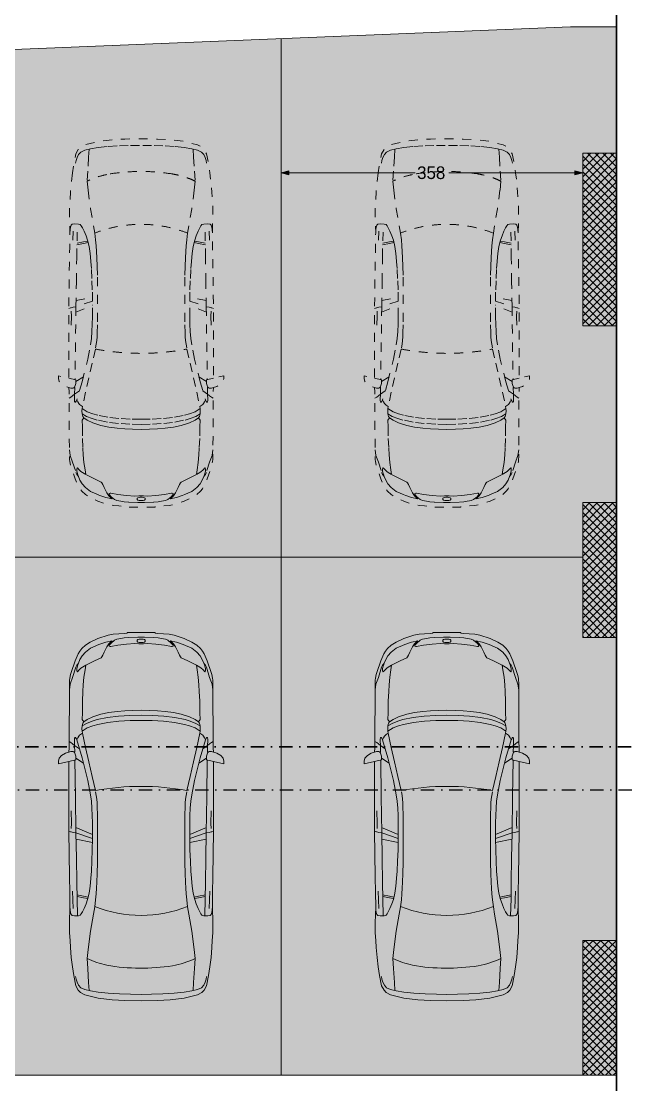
# Model space of a CAD drawing. Header units: millimetres. Extents: x 635850 to 824661, y -5878409 to -5774454.
# Drawn here: x 741869 to 749086, y -5847433 to -5834804 of the extents above; entities that cross this region are included whole.
import ezdxf

# ---------------------------------------------------------------- set-up
doc = ezdxf.new("R2010")
doc.units = ezdxf.units.MM
doc.header["$MEASUREMENT"] = 0
doc.linetypes.add('Dashed', pattern=[211.666667, 105.833333, -105.833333])
doc.linetypes.add('Dot & Dashed', pattern=[335.138881, 158.75, -88.194444, 0, -88.194437])
for name, color, linetype in [('A - Ndertesa 1 - Vija e prejes', 7, 'Continuous'), ('A - Ndertesa 5 -  Dimensionimi Bazik', 7, 'Continuous'), ('A - Ndertesa 5 - Pllaka meskatitt', 7, 'Continuous'), ('A - Ndertesa 5 - Shtyllat', 7, 'Continuous'), ('Marker - Section', 7, 'Continuous')]:
    doc.layers.add(name, color=color, linetype=linetype)
for name, color, linetype, lineweight, true_color in [('A - Ndertesa 1 - Vija e prejes _Pen_No__48', 7, 'Continuous', 25, 0xa80f02), ('A - Ndertesa 4 - Veturat_Pen_No__102', 7, 'Continuous', 13, 0xcccccc), ('A - Ndertesa 5 -  Dimensionimi Bazik_Pen_No__102', 7, 'Continuous', 13, 0xcccccc), ('A - Ndertesa 5 -  Dimensionimi Bazik_Pen_No__82', 7, 'Continuous', 20, 0xaaaaaa), ('A - Ndertesa 5 - Drawing & Figure_Pen_No__241', 7, 'Continuous', 13, 0xe8e8e8), ('A - Ndertesa 5 - Drawing & Figure_Pen_No__82', 7, 'Continuous', 20, 0xaaaaaa), ('A - Ndertesa 5 - Veturat_Pen_No__102', 7, 'Continuous', 13, 0xcccccc), ('Marker - Section_Pen_No__8', 7, 'Continuous', 35, 0xa80f02)]:
    doc.layers.add(name, color=color, linetype=linetype, lineweight=lineweight, true_color=true_color)
for name, color, linetype, lineweight in [('A - Ndertesa 5 - Drawing & Figure_Pen_No__7', 7, 'Continuous', 35), ('A - Ndertesa 5 - Pllaka meskatitt_Pen_No__22', 8, 'Continuous', 35), ('A - Ndertesa 5 - Shtyllat_Pen_No__1', 7, 'Continuous', 13), ('A - Ndertesa 5 - Shtyllat_Pen_No__101', 252, 'Continuous', 13)]:
    doc.layers.add(name, color=color, linetype=linetype, lineweight=lineweight)
doc.styles.add('GENERATED_STYLE_1', font='GOTHIC.TTF')
doc.dimstyles.new('GENERATED_STYLE__2', dxfattribs={"dimtxt": 150, "dimasz": 91.78744, "dimexe": 0.18, "dimexo": 0.0625, "dimgap": 0, "dimtad": 0, "dimtih": 1, "dimtoh": 1, "dimdec": 0, "dimlfac": 0.1, "dimzin": 0, "dimdsep": 46, "dimtxsty": 'GENERATED_STYLE_1', "dimblk": 'ARROWHEAD_5', "dimblk1": 'ARROWHEAD_5', "dimblk2": 'ARROWHEAD_5', "dimcen": 0.09, "dimse1": 1, "dimse2": 1, "dimclrd": 256, "dimclre": 256, "dimclrt": 256, "dimadec": 0, "dimazin": 0, "dimtfac": 1, "dimtdec": 4, "dimtmove": 0, "dimatfit": 3, "dimfxl": 0, "dimtolj": 1, "dimtzin": 0, "dimarcsym": 0})
pattern_1 = [(45, (664183.82, -5827429.525), (-45.96194, 45.96194), []), (135, (664183.82, -5827429.525), (45.96194, 45.96194), [])]

# ---------------------------------------------------------------- blocks, each defined once
blk = doc.blocks.new('Slab_2', base_point=(748940, -5829593))
at = {"layer": 'A - Ndertesa 5 - Pllaka meskatitt_Pen_No__22', "color": 8, "linetype": 'Continuous', "lineweight": 35, "flags": 128}
blk.add_lwpolyline([(748940, -5829593), (713640, -5831033), (713640, -5859821), (748940, -5859821)], close=True, dxfattribs=at)
blk = doc.blocks.new('Column_157', base_point=(748740, -5837396))
at = {"layer": 'A - Ndertesa 5 - Shtyllat_Pen_No__101', "linetype": 'Continuous', "lineweight": 13}
h = blk.add_hatch(dxfattribs=at)
h.set_pattern_fill('Concrete_Block', color=252, style=0, pattern_type=2)
h.set_pattern_definition(pattern_1)
h.paths.add_polyline_path([(748940, -5838421), (748940, -5836371), (748540, -5836371), (748540, -5838421)])
at = {"layer": 'A - Ndertesa 5 - Shtyllat_Pen_No__1', "color": 7, "linetype": 'Continuous', "lineweight": 13, "flags": 128}
blk.add_lwpolyline([(748940, -5838421), (748540, -5838421), (748540, -5836371), (748940, -5836371)], close=True, dxfattribs=at)
blk = doc.blocks.new('Column_160', base_point=(748740, -5846520))
at = {"layer": 'A - Ndertesa 5 - Shtyllat_Pen_No__101', "linetype": 'Continuous', "lineweight": 13}
h = blk.add_hatch(dxfattribs=at)
h.set_pattern_fill('Concrete_Block', color=252, style=0, pattern_type=2)
h.set_pattern_definition(pattern_1)
h.paths.add_polyline_path([(748940, -5847320), (748940, -5845720), (748540, -5845720), (748540, -5847320)])
at = {"layer": 'A - Ndertesa 5 - Shtyllat_Pen_No__1', "color": 7, "linetype": 'Continuous', "lineweight": 13, "flags": 128}
blk.add_lwpolyline([(748940, -5847320), (748540, -5847320), (748540, -5845720), (748940, -5845720)], close=True, dxfattribs=at)
blk = doc.blocks.new('Column_162', base_point=(748740, -5841321))
at = {"layer": 'A - Ndertesa 5 - Shtyllat_Pen_No__101', "linetype": 'Continuous', "lineweight": 13}
h = blk.add_hatch(dxfattribs=at)
h.set_pattern_fill('Concrete_Block', color=252, style=0, pattern_type=2)
h.set_pattern_definition(pattern_1)
h.paths.add_polyline_path([(748940, -5842121), (748940, -5840521), (748540, -5840521), (748540, -5842121)])
at = {"layer": 'A - Ndertesa 5 - Shtyllat_Pen_No__1', "color": 7, "linetype": 'Continuous', "lineweight": 13, "flags": 128}
blk.add_lwpolyline([(748940, -5842121), (748540, -5842121), (748540, -5840521), (748940, -5840521)], close=True, dxfattribs=at)
blk = doc.blocks.new('Car 05 25_3')
at = {"layer": 'A - Ndertesa 4 - Veturat_Pen_No__102', "color": 254, "linetype": 'Continuous', "lineweight": 13, "true_color": 0xcccccc}
for p, q in [((-665, 761), (-701, 743)), ((-627, 772), (-665, 761)), ((-595, 778), (-627, 772)), ((125, 791), (129, 820)), ((126, 744), (125, 791)), ((327, 762), (125, 756)), ((129, 820), (139, 832)), ((139, 832), (165, 840)), ((165, 840), (195, 844)), ((195, 844), (231, 846)), ((211, 809), (418, 816)), ((522, 765), (327, 762)), ((355, 762), (339, 683)), ((373, 763), (357, 683)), ((814, 769), (522, 765)), ((1109, 774), (814, 769)), ((1036, 773), (997, 579)), ((1042, 578), (1108, 774)), ((1173, 775), (1090, 578)), ((1115, 809), (1109, 774)), ((1109, 774), (1538, 780)), ((1120, 833), (1115, 809)), ((1121, 838), (1120, 836)), ((1120, 836), (1120, 833)), ((1130, 859), (1121, 838)), ((1163, 830), (1220, 829)), ((1220, 829), (1370, 831)), ((1538, 780), (1975, 786)), ((1939, 686), (1996, 777)), ((1958, 858), (1977, 777)), ((1977, 777), (2020, 777)), ((2000, 702), (2214, 763)), ((2020, 777), (2044, 783)), ((2044, 783), (2063, 792)), ((2063, 792), (2070, 800)), ((2069, 788), (2065, 794)), ((2075, 836), (2068, 858)), ((2069, 788), (2148, 790)), ((2070, 800), (2075, 809)), ((2075, 809), (2075, 836)), ((2107, 732), (2148, 790)), ((2148, 790), (2167, 814)), ((2148, 790), (2206, 792)), ((2167, 814), (2182, 834)), ((2182, 834), (2193, 856)), ((2206, 792), (2227, 791)), ((2227, 770), (2214, 763)), ((2214, 763), (2238, 752)), ((2227, 791), (2233, 790)), ((2234, 774), (2227, 770)), ((2233, 790), (2238, 787)), ((2238, 777), (2234, 774)), ((2241, 784), (2238, 787)), ((2238, 777), (2241, 781)), ((2241, 781), (2241, 784)), ((2808, 853), (2877, 843)), ((2877, 843), (2954, 814)), ((2904, 833), (2905, 833)), ((2954, 814), (3076, 775)), ((3022, 758), (3024, 762)), ((3024, 754), (3022, 758)), ((3024, 762), (3035, 765)), ((3035, 765), (3047, 764)), ((3047, 764), (3061, 763)), ((3061, 763), (3090, 757)), ((3100, 763), (3076, 775)), ((3114, 753), (3100, 763)), ((-768, 602), (-751, 670)), ((-729, 716), (-751, 670)), ((-701, 743), (-729, 716)), ((-666, 624), (-501, 634)), ((-501, 634), (-383, 642)), ((-383, 642), (-274, 631)), ((132, 723), (126, 744)), ((147, 711), (132, 723)), ((171, 697), (147, 711)), ((213, 677), (171, 697)), ((266, 655), (213, 677)), ((319, 636), (266, 655)), ((393, 618), (319, 636)), ((339, 683), (330, 634)), ((357, 683), (347, 629)), ((1730, 634), (1562, 601)), ((2000, 702), (1730, 634)), ((1953, 621), (2122, 660)), ((2122, 660), (2294, 698)), ((2238, 752), (2259, 740)), ((2259, 740), (2269, 731)), ((2269, 731), (2279, 722)), ((2279, 722), (2294, 698)), ((2294, 698), (2317, 701)), ((2294, 698), (2294, 698)), ((2317, 701), (2346, 703)), ((2355, 640), (2317, 701)), ((2346, 703), (2379, 702)), ((2380, 575), (2355, 640)), ((2410, 649), (2379, 702)), ((2379, 702), (2411, 694)), ((2436, 583), (2410, 649)), ((2411, 694), (2411, 694)), ((2429, 682), (2411, 694)), ((2429, 682), (2457, 700)), ((2429, 682), (2429, 682)), ((2429, 682), (2457, 640)), ((2457, 700), (2535, 698)), ((2457, 640), (2487, 574)), ((2535, 698), (2535, 698)), ((2535, 698), (2673, 696)), ((2673, 696), (2787, 691)), ((2787, 691), (2868, 687)), ((2868, 687), (2960, 679)), ((2960, 679), (2868, 687)), ((2960, 679), (3047, 666)), ((3038, 743), (3024, 754)), ((3051, 731), (3038, 743)), ((3047, 666), (3100, 657)), ((3065, 715), (3051, 731)), ((3077, 698), (3065, 715)), ((3100, 657), (3077, 698)), ((3090, 757), (3108, 751)), ((3153, 554), (3100, 657)), ((3108, 751), (3123, 746)), ((3123, 746), (3114, 753)), ((3170, 727), (3123, 746)), ((3212, 701), (3170, 727)), ((3254, 663), (3212, 701)), ((3302, 603), (3254, 663)), ((-783, 510), (-795, 391)), ((-768, 602), (-783, 510)), ((-764, 617), (-666, 624)), ((-274, 631), (-56, 601)), ((-56, 601), (146, 567)), ((146, 567), (233, 552)), ((233, 552), (315, 541)), ((315, 541), (384, 535)), ((384, 535), (454, 530)), ((475, 607), (393, 618)), ((454, 530), (526, 526)), ((521, 602), (475, 607)), ((570, 597), (521, 602)), ((526, 526), (628, 522)), ((653, 591), (570, 597)), ((628, 522), (757, 518)), ((773, 585), (653, 591)), ((757, 518), (1323, 518)), ((907, 580), (773, 585)), ((1042, 578), (907, 580)), ((1228, 578), (1042, 578)), ((1316, 580), (1228, 578)), ((1403, 584), (1316, 580)), ((1323, 518), (1420, 522)), ((1484, 590), (1403, 584)), ((1420, 522), (1467, 524)), ((1467, 524), (1511, 528)), ((1562, 601), (1484, 590)), ((1511, 528), (1554, 533)), ((1554, 533), (1597, 541)), ((1597, 541), (1597, 541)), ((1611, 544), (1780, 582)), ((1780, 582), (1953, 621)), ((2397, 514), (2380, 575)), ((2419, 396), (2397, 514)), ((2454, 522), (2436, 583)), ((2478, 401), (2454, 522)), ((2487, 574), (2492, 562)), ((2492, 562), (2518, 477)), ((3190, 476), (3153, 554)), ((3302, 603), (3346, 501)), ((-795, 391), (-802, 259)), ((2434, 266), (2419, 396)), ((2494, 269), (2478, 401)), ((2518, 477), (2538, 384)), ((2538, 384), (2551, 286)), ((3199, 467), (3190, 476)), ((3221, 454), (3199, 467)), ((3256, 439), (3221, 454)), ((3288, 425), (3256, 439)), ((3319, 408), (3288, 425)), ((3353, 384), (3319, 408)), ((3328, 380), (3325, 377)), ((3338, 379), (3328, 380)), ((3364, 358), (3338, 379)), ((3346, 501), (3374, 420)), ((3377, 360), (3353, 384)), ((3391, 344), (3374, 420)), ((-802, 259), (-807, 125)), ((2442, 132), (2434, 266)), ((2503, 133), (2494, 269)), ((2551, 286), (2560, 194)), ((3325, 377), (3321, 370)), ((3321, 370), (3321, 362)), ((3321, 362), (3338, 277)), ((3338, 277), (3352, 173)), ((3397, 316), (3364, 358)), ((3391, 344), (3377, 360)), ((3408, 289), (3397, 316)), ((3408, 289), (3414, 267)), ((3414, 267), (3418, 243)), ((2444, 0), (2442, 132)), ((2506, 0), (2503, 133)), ((2560, 194), (2564, 101)), ((3352, 173), (3358, 76)), ((3418, 243), (3424, 201)), ((3424, 201), (3428, 152)), ((3432, 40), (3428, 152)), ((-807, 125), (-808, 0)), ((-807, -125), (-808, 0)), ((2444, 0), (2442, -132)), ((2564, 101), (2566, 0)), ((2564, -101), (2566, 0)), ((3354, 28), (3358, 76)), ((3354, 28), (3354, -1)), ((3354, -28), (3354, 1)), ((3371, 12), (3370, -1)), ((3371, -12), (3370, 1)), ((3372, 24), (3371, 12)), ((3376, 39), (3372, 24)), ((3382, 47), (3376, 39)), ((3386, 48), (3382, 47)), ((3386, 48), (3394, 48)), ((3399, 47), (3394, 48)), ((3404, 39), (3399, 47)), ((3404, 39), (3408, 24)), ((3408, 24), (3410, 8)), ((3410, 8), (3410, 0)), ((3432, 57), (3432, 57)), ((3432, 0), (3432, 40)), ((3432, 0), (3432, -40)), ((-802, -259), (-807, -125)), ((2506, 0), (2503, -133)), ((2560, -194), (2564, -101)), ((3352, -173), (3358, -76)), ((3354, -28), (3358, -76)), ((3372, -24), (3371, -12)), ((3376, -39), (3372, -24)), ((3382, -47), (3376, -39)), ((3386, -48), (3382, -47)), ((3386, -48), (3394, -48)), ((3399, -47), (3394, -48)), ((3404, -39), (3399, -47)), ((3404, -39), (3408, -24)), ((3408, -24), (3410, -8)), ((3410, -8), (3410, 0)), ((3432, -40), (3428, -152)), ((3432, -57), (3432, -57)), ((2442, -132), (2434, -266)), ((2503, -133), (2494, -269)), ((2551, -286), (2560, -194)), ((3338, -277), (3352, -173)), ((3414, -267), (3418, -243)), ((3418, -243), (3424, -201)), ((3424, -201), (3428, -152)), ((-795, -391), (-802, -259)), ((2434, -266), (2419, -396)), ((2494, -269), (2478, -401)), ((2538, -384), (2551, -286)), ((3321, -362), (3338, -277)), ((3321, -370), (3321, -362)), ((3325, -377), (3321, -370)), ((3328, -380), (3325, -377)), ((3364, -358), (3338, -379)), ((3377, -360), (3353, -384)), ((3397, -316), (3364, -358)), ((3391, -344), (3374, -420)), ((3391, -344), (3377, -360)), ((3408, -289), (3397, -316)), ((3408, -289), (3414, -267)), ((-783, -510), (-795, -391)), ((2419, -396), (2397, -514)), ((2478, -401), (2454, -522)), ((2492, -562), (2518, -477)), ((2518, -477), (2538, -384)), ((3190, -476), (3153, -554)), ((3199, -467), (3190, -476)), ((3221, -454), (3199, -467)), ((3256, -439), (3221, -454)), ((3288, -425), (3256, -439)), ((3319, -408), (3288, -425)), ((3302, -603), (3346, -501)), ((3353, -384), (3319, -408)), ((3338, -379), (3328, -380)), ((3346, -501), (3374, -420)), ((-768, -602), (-783, -510)), ((-768, -602), (-751, -670)), ((-764, -617), (-666, -624)), ((-666, -624), (-501, -634)), ((-383, -642), (-274, -631)), ((-274, -631), (-56, -601)), ((-56, -601), (146, -567)), ((146, -567), (233, -552)), ((233, -552), (315, -541)), ((315, -541), (384, -535)), ((393, -618), (319, -636)), ((357, -683), (347, -629)), ((384, -535), (454, -530)), ((475, -607), (393, -618)), ((454, -530), (526, -526)), ((521, -602), (475, -607)), ((570, -597), (521, -602)), ((526, -526), (628, -522)), ((653, -591), (570, -597)), ((628, -522), (757, -518)), ((773, -585), (653, -591)), ((757, -518), (1323, -518)), ((907, -580), (773, -585)), ((1042, -578), (907, -580)), ((1036, -773), (997, -579)), ((1042, -578), (1108, -774)), ((1228, -578), (1042, -578)), ((1173, -775), (1090, -578)), ((1316, -580), (1228, -578)), ((1403, -584), (1316, -580)), ((1323, -518), (1420, -522)), ((1484, -590), (1403, -584)), ((1420, -522), (1467, -524)), ((1467, -524), (1511, -528)), ((1562, -601), (1484, -590)), ((1511, -528), (1554, -533)), ((1554, -533), (1597, -541)), ((1730, -634), (1562, -601)), ((1597, -541), (1597, -541)), ((1611, -544), (1780, -582)), ((1780, -582), (1953, -621)), ((1953, -621), (2122, -660)), ((2380, -575), (2355, -640)), ((2397, -514), (2380, -575)), ((2436, -583), (2410, -649)), ((2454, -522), (2436, -583)), ((2457, -640), (2487, -574)), ((2487, -574), (2492, -562)), ((3153, -554), (3100, -657)), ((3302, -603), (3254, -663)), ((-729, -716), (-751, -670)), ((-701, -743), (-729, -716)), ((-665, -761), (-701, -743)), ((-501, -634), (-383, -642)), ((126, -744), (125, -791)), ((327, -762), (125, -756)), ((132, -723), (126, -744)), ((147, -711), (132, -723)), ((171, -697), (147, -711)), ((213, -677), (171, -697)), ((266, -655), (213, -677)), ((319, -636), (266, -655)), ((339, -683), (330, -634)), ((355, -762), (339, -683)), ((373, -763), (357, -683)), ((2000, -702), (1730, -634)), ((1939, -686), (1996, -777)), ((2000, -702), (2214, -763)), ((2107, -732), (2148, -790)), ((2122, -660), (2294, -698)), ((2214, -763), (2238, -752)), ((2238, -752), (2259, -740)), ((2259, -740), (2269, -731)), ((2269, -731), (2279, -722)), ((2279, -722), (2294, -698)), ((2294, -698), (2317, -701)), ((2294, -698), (2294, -698)), ((2355, -640), (2317, -701)), ((2317, -701), (2346, -703)), ((2346, -703), (2379, -702)), ((2410, -649), (2379, -702)), ((2379, -702), (2411, -694)), ((2429, -682), (2411, -694)), ((2411, -694), (2411, -694)), ((2429, -682), (2457, -640)), ((2429, -682), (2429, -682)), ((2429, -682), (2457, -700)), ((2457, -700), (2535, -698)), ((2535, -698), (2673, -696)), ((2535, -698), (2535, -698)), ((2673, -696), (2787, -691)), ((2787, -691), (2868, -687)), ((2868, -687), (2960, -679)), ((2960, -679), (2868, -687)), ((2960, -679), (3047, -666)), ((3024, -754), (3022, -758)), ((3038, -743), (3024, -754)), ((3051, -731), (3038, -743)), ((3047, -666), (3100, -657)), ((3065, -715), (3051, -731)), ((3061, -763), (3090, -757)), ((3077, -698), (3065, -715)), ((3100, -657), (3077, -698)), ((3090, -757), (3108, -751)), ((3114, -753), (3100, -763)), ((3108, -751), (3123, -746)), ((3123, -746), (3114, -753)), ((3170, -727), (3123, -746)), ((3212, -701), (3170, -727)), ((3254, -663), (3212, -701)), ((-627, -772), (-665, -761)), ((-595, -778), (-627, -772)), ((125, -791), (129, -820)), ((129, -820), (139, -832)), ((139, -832), (165, -840)), ((165, -840), (195, -844)), ((195, -844), (231, -846)), ((211, -809), (418, -816)), ((522, -765), (327, -762)), ((814, -769), (522, -765)), ((1109, -774), (814, -769)), ((1109, -774), (1538, -780)), ((1115, -809), (1109, -774)), ((1120, -833), (1115, -809)), ((1120, -836), (1120, -833)), ((1121, -838), (1120, -836)), ((1130, -859), (1121, -838)), ((1163, -830), (1220, -829)), ((1220, -829), (1370, -831)), ((1538, -780), (1975, -786)), ((1958, -858), (1977, -777)), ((1977, -777), (2020, -777)), ((2020, -777), (2044, -783)), ((2044, -783), (2063, -792)), ((2063, -792), (2070, -800)), ((2069, -788), (2065, -794)), ((2075, -836), (2068, -858)), ((2069, -788), (2148, -790)), ((2070, -800), (2075, -809)), ((2075, -809), (2075, -836)), ((2148, -790), (2167, -814)), ((2148, -790), (2206, -792)), ((2167, -814), (2182, -834)), ((2182, -834), (2193, -856)), ((2206, -792), (2227, -791)), ((2227, -770), (2214, -763)), ((2234, -774), (2227, -770)), ((2227, -791), (2233, -790)), ((2233, -790), (2238, -787)), ((2238, -777), (2234, -774)), ((2238, -777), (2241, -781)), ((2241, -784), (2238, -787)), ((2241, -781), (2241, -784)), ((2808, -853), (2877, -843)), ((2877, -843), (2954, -814)), ((2954, -814), (3076, -775)), ((3022, -758), (3024, -762)), ((3024, -762), (3035, -765)), ((3035, -765), (3047, -764)), ((3047, -764), (3061, -763)), ((3100, -763), (3076, -775))]:
    blk.add_line(p, q, dxfattribs=at)
at = {"layer": 'A - Ndertesa 4 - Veturat_Pen_No__102', "color": 254, "linetype": 'Continuous', "lineweight": 13, "true_color": 0xcccccc, "flags": 128}
blk.add_lwpolyline([(-483, -817), (-372, -830), (-252, -841), (-168, -845), (-78, -851), (-24, -852), (40, -852), (231, -846), (400, -848), (591, -852), (857, -856), (1130, -859), (1536, -860), (1958, -858), (1929, -983), (1961, -983), (1997, -975), (2027, -945), (2055, -898), (2068, -858), (2120, -857), (2193, -856), (2808, -853), (2856, -853), (2891, -853), (2923, -852), (2945, -849), (2990, -840), (3014, -833), (3154, -783), (3236, -748), (3269, -728), (3299, -706), (3337, -663), (3374, -604), (3418, -513), (3457, -393), (3468, -331), (3474, -264), (3478, -200), (3479, -165), (3490, -165), (3490, 165), (3479, 165), (3478, 200), (3474, 264), (3468, 331), (3457, 393), (3418, 513), (3374, 604), (3337, 663), (3299, 706), (3269, 728), (3236, 748), (3154, 783), (3014, 833), (2990, 840), (2945, 849), (2923, 852), (2891, 853), (2856, 853), (2808, 853), (2193, 856), (2120, 857), (2068, 858), (2055, 898), (2027, 945), (1997, 975), (1961, 983), (1929, 983), (1958, 858), (1536, 860), (1130, 859), (857, 856), (591, 852), (400, 848), (231, 846), (40, 852), (-24, 852), (-78, 851), (-168, 845), (-252, 841), (-372, 830), (-483, 817), (-585, 801), (-706, 776), (-758, 747), (-785, 722), (-815, 668), (-855, 511), (-875, 345), (-883, 195), (-885, 0), (-883, -195), (-875, -345), (-855, -511), (-815, -668), (-785, -722), (-758, -747), (-706, -776), (-585, -801)], close=True, dxfattribs=at)
at = {"layer": 'A - Ndertesa 4 - Veturat_Pen_No__102', "color": 254, "linetype": 'Continuous', "lineweight": 13, "true_color": 0xcccccc}
for centre, radius, start, end in [((493, 218), 973, 154.1545, 170.9117), ((1650, 0), 1520, 158.6992, 201.3008), ((-1245, 0), 2907, 349.2142, 10.7858), ((1856, -2), 2354, 170.8804, 189.9223), ((493, -218), 973, 191.2305, 205.8455)]:
    blk.add_arc(centre, radius, start, end, dxfattribs=at)
blk = doc.blocks.new('Car 05 25_4')
at = {"layer": 'A - Ndertesa 4 - Veturat_Pen_No__102', "color": 254, "linetype": 'Dashed', "lineweight": 13, "true_color": 0xcccccc}
for p, q in [((-665, 761), (-701, 743)), ((-627, 772), (-665, 761)), ((-595, 778), (-627, 772)), ((125, 791), (129, 820)), ((126, 744), (125, 791)), ((327, 762), (125, 756)), ((129, 820), (139, 832)), ((139, 832), (165, 840)), ((165, 840), (195, 844)), ((195, 844), (231, 846)), ((211, 809), (418, 816)), ((522, 765), (327, 762)), ((355, 762), (339, 683)), ((373, 763), (357, 683)), ((814, 769), (522, 765)), ((1109, 774), (814, 769)), ((1036, 773), (997, 579)), ((1042, 578), (1108, 774)), ((1173, 775), (1090, 578)), ((1115, 809), (1109, 774)), ((1109, 774), (1538, 780)), ((1120, 833), (1115, 809)), ((1121, 838), (1120, 836)), ((1120, 836), (1120, 833)), ((1130, 859), (1121, 838)), ((1163, 830), (1220, 829)), ((1220, 829), (1370, 831)), ((1538, 780), (1975, 786)), ((1939, 686), (1996, 777)), ((1958, 858), (1977, 777)), ((1977, 777), (2020, 777)), ((2000, 702), (2214, 763)), ((2020, 777), (2044, 783)), ((2044, 783), (2063, 792)), ((2063, 792), (2070, 800)), ((2069, 788), (2065, 794)), ((2075, 836), (2068, 858)), ((2069, 788), (2148, 790)), ((2070, 800), (2075, 809)), ((2075, 809), (2075, 836)), ((2107, 732), (2148, 790)), ((2148, 790), (2167, 814)), ((2148, 790), (2206, 792)), ((2167, 814), (2182, 834)), ((2182, 834), (2193, 856)), ((2206, 792), (2227, 791)), ((2227, 770), (2214, 763)), ((2214, 763), (2238, 752)), ((2227, 791), (2233, 790)), ((2234, 774), (2227, 770)), ((2233, 790), (2238, 787)), ((2238, 777), (2234, 774)), ((2241, 784), (2238, 787)), ((2238, 777), (2241, 781)), ((2241, 781), (2241, 784)), ((2808, 853), (2877, 843)), ((2877, 843), (2954, 814)), ((2904, 833), (2905, 833)), ((2954, 814), (3076, 775)), ((3022, 758), (3024, 762)), ((3024, 754), (3022, 758)), ((3024, 762), (3035, 765)), ((3035, 765), (3047, 764)), ((3047, 764), (3061, 763)), ((3061, 763), (3090, 757)), ((3100, 763), (3076, 775)), ((3114, 753), (3100, 763)), ((-768, 602), (-751, 670)), ((-729, 716), (-751, 670)), ((-701, 743), (-729, 716)), ((-666, 624), (-501, 634)), ((-501, 634), (-383, 642)), ((-383, 642), (-274, 631)), ((132, 723), (126, 744)), ((147, 711), (132, 723)), ((171, 697), (147, 711)), ((213, 677), (171, 697)), ((266, 655), (213, 677)), ((319, 636), (266, 655)), ((393, 618), (319, 636)), ((339, 683), (330, 634)), ((357, 683), (347, 629)), ((1730, 634), (1562, 601)), ((2000, 702), (1730, 634)), ((1953, 621), (2122, 660)), ((2122, 660), (2294, 698)), ((2238, 752), (2259, 740)), ((2259, 740), (2269, 731)), ((2269, 731), (2279, 722)), ((2279, 722), (2294, 698)), ((2294, 698), (2317, 701)), ((2294, 698), (2294, 698)), ((2317, 701), (2346, 703)), ((2355, 640), (2317, 701)), ((2346, 703), (2379, 702)), ((2380, 575), (2355, 640)), ((2410, 649), (2379, 702)), ((2379, 702), (2411, 694)), ((2436, 583), (2410, 649)), ((2411, 694), (2411, 694)), ((2429, 682), (2411, 694)), ((2429, 682), (2457, 700)), ((2429, 682), (2429, 682)), ((2429, 682), (2457, 640)), ((2457, 700), (2535, 698)), ((2457, 640), (2487, 574)), ((2535, 698), (2535, 698)), ((2535, 698), (2673, 696)), ((2673, 696), (2787, 691)), ((2787, 691), (2868, 687)), ((2868, 687), (2960, 679)), ((2960, 679), (2868, 687)), ((2960, 679), (3047, 666)), ((3038, 743), (3024, 754)), ((3051, 731), (3038, 743)), ((3047, 666), (3100, 657)), ((3065, 715), (3051, 731)), ((3077, 698), (3065, 715)), ((3100, 657), (3077, 698)), ((3090, 757), (3108, 751)), ((3153, 554), (3100, 657)), ((3108, 751), (3123, 746)), ((3123, 746), (3114, 753)), ((3170, 727), (3123, 746)), ((3212, 701), (3170, 727)), ((3254, 663), (3212, 701)), ((3302, 603), (3254, 663)), ((-783, 510), (-795, 391)), ((-768, 602), (-783, 510)), ((-764, 617), (-666, 624)), ((-274, 631), (-56, 601)), ((-56, 601), (146, 567)), ((146, 567), (233, 552)), ((233, 552), (315, 541)), ((315, 541), (384, 535)), ((384, 535), (454, 530)), ((475, 607), (393, 618)), ((454, 530), (526, 526)), ((521, 602), (475, 607)), ((570, 597), (521, 602)), ((526, 526), (628, 522)), ((653, 591), (570, 597)), ((628, 522), (757, 518)), ((773, 585), (653, 591)), ((757, 518), (1323, 518)), ((907, 580), (773, 585)), ((1042, 578), (907, 580)), ((1228, 578), (1042, 578)), ((1316, 580), (1228, 578)), ((1403, 584), (1316, 580)), ((1323, 518), (1420, 522)), ((1484, 590), (1403, 584)), ((1420, 522), (1467, 524)), ((1467, 524), (1511, 528)), ((1562, 601), (1484, 590)), ((1511, 528), (1554, 533)), ((1554, 533), (1597, 541)), ((1597, 541), (1597, 541)), ((1611, 544), (1780, 582)), ((1780, 582), (1953, 621)), ((2397, 514), (2380, 575)), ((2419, 396), (2397, 514)), ((2454, 522), (2436, 583)), ((2478, 401), (2454, 522)), ((2487, 574), (2492, 562)), ((2492, 562), (2518, 477)), ((3190, 476), (3153, 554)), ((3302, 603), (3346, 501)), ((-795, 391), (-802, 259)), ((2434, 266), (2419, 396)), ((2494, 269), (2478, 401)), ((2518, 477), (2538, 384)), ((2538, 384), (2551, 286)), ((3199, 467), (3190, 476)), ((3221, 454), (3199, 467)), ((3256, 439), (3221, 454)), ((3288, 425), (3256, 439)), ((3319, 408), (3288, 425)), ((3353, 384), (3319, 408)), ((3328, 380), (3325, 377)), ((3338, 379), (3328, 380)), ((3364, 358), (3338, 379)), ((3346, 501), (3374, 420)), ((3377, 360), (3353, 384)), ((3391, 344), (3374, 420)), ((-802, 259), (-807, 125)), ((2442, 132), (2434, 266)), ((2503, 133), (2494, 269)), ((2551, 286), (2560, 194)), ((3325, 377), (3321, 370)), ((3321, 370), (3321, 362)), ((3321, 362), (3338, 277)), ((3338, 277), (3352, 173)), ((3397, 316), (3364, 358)), ((3391, 344), (3377, 360)), ((3408, 289), (3397, 316)), ((3408, 289), (3414, 267)), ((3414, 267), (3418, 243)), ((2444, 0), (2442, 132)), ((2506, 0), (2503, 133)), ((2560, 194), (2564, 101)), ((3352, 173), (3358, 76)), ((3418, 243), (3424, 201)), ((3424, 201), (3428, 152)), ((3432, 40), (3428, 152)), ((-807, 125), (-808, 0)), ((-807, -125), (-808, 0)), ((2444, 0), (2442, -132)), ((2564, 101), (2566, 0)), ((2564, -101), (2566, 0)), ((3354, 28), (3358, 76)), ((3354, 28), (3354, -1)), ((3354, -28), (3354, 1)), ((3371, 12), (3370, -1)), ((3371, -12), (3370, 1)), ((3372, 24), (3371, 12)), ((3376, 39), (3372, 24)), ((3382, 47), (3376, 39)), ((3386, 48), (3382, 47)), ((3386, 48), (3394, 48)), ((3399, 47), (3394, 48)), ((3404, 39), (3399, 47)), ((3404, 39), (3408, 24)), ((3408, 24), (3410, 8)), ((3410, 8), (3410, 0)), ((3432, 57), (3432, 57)), ((3432, 0), (3432, 40)), ((3432, 0), (3432, -40)), ((-802, -259), (-807, -125)), ((2506, 0), (2503, -133)), ((2560, -194), (2564, -101)), ((3352, -173), (3358, -76)), ((3354, -28), (3358, -76)), ((3372, -24), (3371, -12)), ((3376, -39), (3372, -24)), ((3382, -47), (3376, -39)), ((3386, -48), (3382, -47)), ((3386, -48), (3394, -48)), ((3399, -47), (3394, -48)), ((3404, -39), (3399, -47)), ((3404, -39), (3408, -24)), ((3408, -24), (3410, -8)), ((3410, -8), (3410, 0)), ((3432, -40), (3428, -152)), ((3432, -57), (3432, -57)), ((2442, -132), (2434, -266)), ((2503, -133), (2494, -269)), ((2551, -286), (2560, -194)), ((3338, -277), (3352, -173)), ((3414, -267), (3418, -243)), ((3418, -243), (3424, -201)), ((3424, -201), (3428, -152)), ((-795, -391), (-802, -259)), ((2434, -266), (2419, -396)), ((2494, -269), (2478, -401)), ((2538, -384), (2551, -286)), ((3321, -362), (3338, -277)), ((3321, -370), (3321, -362)), ((3325, -377), (3321, -370)), ((3328, -380), (3325, -377)), ((3364, -358), (3338, -379)), ((3377, -360), (3353, -384)), ((3397, -316), (3364, -358)), ((3391, -344), (3374, -420)), ((3391, -344), (3377, -360)), ((3408, -289), (3397, -316)), ((3408, -289), (3414, -267)), ((-783, -510), (-795, -391)), ((2419, -396), (2397, -514)), ((2478, -401), (2454, -522)), ((2492, -562), (2518, -477)), ((2518, -477), (2538, -384)), ((3190, -476), (3153, -554)), ((3199, -467), (3190, -476)), ((3221, -454), (3199, -467)), ((3256, -439), (3221, -454)), ((3288, -425), (3256, -439)), ((3319, -408), (3288, -425)), ((3302, -603), (3346, -501)), ((3353, -384), (3319, -408)), ((3338, -379), (3328, -380)), ((3346, -501), (3374, -420)), ((-768, -602), (-783, -510)), ((-768, -602), (-751, -670)), ((-764, -617), (-666, -624)), ((-666, -624), (-501, -634)), ((-383, -642), (-274, -631)), ((-274, -631), (-56, -601)), ((-56, -601), (146, -567)), ((146, -567), (233, -552)), ((233, -552), (315, -541)), ((315, -541), (384, -535)), ((393, -618), (319, -636)), ((357, -683), (347, -629)), ((384, -535), (454, -530)), ((475, -607), (393, -618)), ((454, -530), (526, -526)), ((521, -602), (475, -607)), ((570, -597), (521, -602)), ((526, -526), (628, -522)), ((653, -591), (570, -597)), ((628, -522), (757, -518)), ((773, -585), (653, -591)), ((757, -518), (1323, -518)), ((907, -580), (773, -585)), ((1042, -578), (907, -580)), ((1036, -773), (997, -579)), ((1042, -578), (1108, -774)), ((1228, -578), (1042, -578)), ((1173, -775), (1090, -578)), ((1316, -580), (1228, -578)), ((1403, -584), (1316, -580)), ((1323, -518), (1420, -522)), ((1484, -590), (1403, -584)), ((1420, -522), (1467, -524)), ((1467, -524), (1511, -528)), ((1562, -601), (1484, -590)), ((1511, -528), (1554, -533)), ((1554, -533), (1597, -541)), ((1730, -634), (1562, -601)), ((1597, -541), (1597, -541)), ((1611, -544), (1780, -582)), ((1780, -582), (1953, -621)), ((1953, -621), (2122, -660)), ((2380, -575), (2355, -640)), ((2397, -514), (2380, -575)), ((2436, -583), (2410, -649)), ((2454, -522), (2436, -583)), ((2457, -640), (2487, -574)), ((2487, -574), (2492, -562)), ((3153, -554), (3100, -657)), ((3302, -603), (3254, -663)), ((-729, -716), (-751, -670)), ((-701, -743), (-729, -716)), ((-665, -761), (-701, -743)), ((-501, -634), (-383, -642)), ((126, -744), (125, -791)), ((327, -762), (125, -756)), ((132, -723), (126, -744)), ((147, -711), (132, -723)), ((171, -697), (147, -711)), ((213, -677), (171, -697)), ((266, -655), (213, -677)), ((319, -636), (266, -655)), ((339, -683), (330, -634)), ((355, -762), (339, -683)), ((373, -763), (357, -683)), ((2000, -702), (1730, -634)), ((1939, -686), (1996, -777)), ((2000, -702), (2214, -763)), ((2107, -732), (2148, -790)), ((2122, -660), (2294, -698)), ((2214, -763), (2238, -752)), ((2238, -752), (2259, -740)), ((2259, -740), (2269, -731)), ((2269, -731), (2279, -722)), ((2279, -722), (2294, -698)), ((2294, -698), (2317, -701)), ((2294, -698), (2294, -698)), ((2355, -640), (2317, -701)), ((2317, -701), (2346, -703)), ((2346, -703), (2379, -702)), ((2410, -649), (2379, -702)), ((2379, -702), (2411, -694)), ((2429, -682), (2411, -694)), ((2411, -694), (2411, -694)), ((2429, -682), (2457, -640)), ((2429, -682), (2429, -682)), ((2429, -682), (2457, -700)), ((2457, -700), (2535, -698)), ((2535, -698), (2673, -696)), ((2535, -698), (2535, -698)), ((2673, -696), (2787, -691)), ((2787, -691), (2868, -687)), ((2868, -687), (2960, -679)), ((2960, -679), (2868, -687)), ((2960, -679), (3047, -666)), ((3024, -754), (3022, -758)), ((3038, -743), (3024, -754)), ((3051, -731), (3038, -743)), ((3047, -666), (3100, -657)), ((3065, -715), (3051, -731)), ((3061, -763), (3090, -757)), ((3077, -698), (3065, -715)), ((3100, -657), (3077, -698)), ((3090, -757), (3108, -751)), ((3114, -753), (3100, -763)), ((3108, -751), (3123, -746)), ((3123, -746), (3114, -753)), ((3170, -727), (3123, -746)), ((3212, -701), (3170, -727)), ((3254, -663), (3212, -701)), ((-627, -772), (-665, -761)), ((-595, -778), (-627, -772)), ((125, -791), (129, -820)), ((129, -820), (139, -832)), ((139, -832), (165, -840)), ((165, -840), (195, -844)), ((195, -844), (231, -846)), ((211, -809), (418, -816)), ((522, -765), (327, -762)), ((814, -769), (522, -765)), ((1109, -774), (814, -769)), ((1109, -774), (1538, -780)), ((1115, -809), (1109, -774)), ((1120, -833), (1115, -809)), ((1120, -836), (1120, -833)), ((1121, -838), (1120, -836)), ((1130, -859), (1121, -838)), ((1163, -830), (1220, -829)), ((1220, -829), (1370, -831)), ((1538, -780), (1975, -786)), ((1958, -858), (1977, -777)), ((1977, -777), (2020, -777)), ((2020, -777), (2044, -783)), ((2044, -783), (2063, -792)), ((2063, -792), (2070, -800)), ((2069, -788), (2065, -794)), ((2075, -836), (2068, -858)), ((2069, -788), (2148, -790)), ((2070, -800), (2075, -809)), ((2075, -809), (2075, -836)), ((2148, -790), (2167, -814)), ((2148, -790), (2206, -792)), ((2167, -814), (2182, -834)), ((2182, -834), (2193, -856)), ((2206, -792), (2227, -791)), ((2227, -770), (2214, -763)), ((2234, -774), (2227, -770)), ((2227, -791), (2233, -790)), ((2233, -790), (2238, -787)), ((2238, -777), (2234, -774)), ((2238, -777), (2241, -781)), ((2241, -784), (2238, -787)), ((2241, -781), (2241, -784)), ((2808, -853), (2877, -843)), ((2877, -843), (2954, -814)), ((2954, -814), (3076, -775)), ((3022, -758), (3024, -762)), ((3024, -762), (3035, -765)), ((3035, -765), (3047, -764)), ((3047, -764), (3061, -763)), ((3100, -763), (3076, -775))]:
    blk.add_line(p, q, dxfattribs=at)
at = {"layer": 'A - Ndertesa 4 - Veturat_Pen_No__102', "color": 254, "linetype": 'Dashed', "lineweight": 13, "true_color": 0xcccccc, "flags": 128}
blk.add_lwpolyline([(-483, -817), (-372, -830), (-252, -841), (-168, -845), (-78, -851), (-24, -852), (40, -852), (231, -846), (400, -848), (591, -852), (857, -856), (1130, -859), (1536, -860), (1958, -858), (1929, -983), (1961, -983), (1997, -975), (2027, -945), (2055, -898), (2068, -858), (2120, -857), (2193, -856), (2808, -853), (2856, -853), (2891, -853), (2923, -852), (2945, -849), (2990, -840), (3014, -833), (3154, -783), (3236, -748), (3269, -728), (3299, -706), (3337, -663), (3374, -604), (3418, -513), (3457, -393), (3468, -331), (3474, -264), (3478, -200), (3479, -165), (3490, -165), (3490, 165), (3479, 165), (3478, 200), (3474, 264), (3468, 331), (3457, 393), (3418, 513), (3374, 604), (3337, 663), (3299, 706), (3269, 728), (3236, 748), (3154, 783), (3014, 833), (2990, 840), (2945, 849), (2923, 852), (2891, 853), (2856, 853), (2808, 853), (2193, 856), (2120, 857), (2068, 858), (2055, 898), (2027, 945), (1997, 975), (1961, 983), (1929, 983), (1958, 858), (1536, 860), (1130, 859), (857, 856), (591, 852), (400, 848), (231, 846), (40, 852), (-24, 852), (-78, 851), (-168, 845), (-252, 841), (-372, 830), (-483, 817), (-585, 801), (-706, 776), (-758, 747), (-785, 722), (-815, 668), (-855, 511), (-875, 345), (-883, 195), (-885, 0), (-883, -195), (-875, -345), (-855, -511), (-815, -668), (-785, -722), (-758, -747), (-706, -776), (-585, -801)], close=True, dxfattribs=at)
at = {"layer": 'A - Ndertesa 4 - Veturat_Pen_No__102', "color": 254, "linetype": 'Dashed', "lineweight": 13, "true_color": 0xcccccc}
for centre, radius, start, end in [((493, 218), 973, 154.1545, 170.9117), ((1650, 0), 1520, 158.6992, 201.3008), ((-1245, 0), 2907, 349.2142, 10.7858), ((1856, -2), 2354, 170.8804, 189.9223), ((493, -218), 973, 191.2305, 205.8455)]:
    blk.add_arc(centre, radius, start, end, dxfattribs=at)
blk = doc.blocks.new('*D1520', base_point=(664184, -5827430))
at = {"layer": 'A - Ndertesa 5 -  Dimensionimi Bazik_Pen_No__102', "linetype": 'Continuous', "lineweight": 13, "true_color": 0xcccccc}
for points in [[(744955, -5836605), (745048, -5836630), (745048, -5836580)], [(748540, -5836605), (748447, -5836580), (748447, -5836630)]]:
    blk.add_hatch(color=254, dxfattribs=at).paths.add_polyline_path(points)
at = {"layer": 'A - Ndertesa 5 -  Dimensionimi Bazik_Pen_No__102', "color": 254, "linetype": 'Continuous', "lineweight": 13, "true_color": 0xcccccc}
for p, q in [((744955, -5836605), (745048, -5836580)), ((744955, -5836605), (745048, -5836630)), ((745048, -5836580), (745048, -5836630)), ((745048, -5836605), (746548, -5836605)), ((746947, -5836605), (748447, -5836605)), ((748447, -5836630), (748447, -5836580)), ((748540, -5836605), (748447, -5836580)), ((748540, -5836605), (748447, -5836630))]:
    blk.add_line(p, q, dxfattribs=at)
at = {"layer": 'A - Ndertesa 5 -  Dimensionimi Bazik_Pen_No__82', "color": 253, "lineweight": 20, "true_color": 0xaaaaaa, "insert": (746572, -5836680), "char_height": 150, "attachment_point": 7, "style": 'GENERATED_STYLE_1'}
blk.add_mtext('\\A1;{\\pql;\\fCentury Gothic|b0|i0|c0|p34;358}', dxfattribs=at)
blk = doc.blocks.new('ARROWHEAD_5')
at = {"linetype": 'Continuous', "lineweight": 0}
blk.add_hatch(color=0, dxfattribs=at).paths.add_polyline_path([(-1, 0.2679), (0, 0), (-1, -0.2679)])
at = {"color": 0, "linetype": 'Continuous', "lineweight": 0}
blk.add_line((0, 0), (-1, 0), dxfattribs=at)
blk = doc.blocks.new('Cutting Plane_4', base_point=(738757, -5843933))
at = {"layer": 'A - Ndertesa 1 - Vija e prejes _Pen_No__48', "color": 14, "linetype": 'Dot & Dashed', "lineweight": 25, "true_color": 0xa80f02}
blk.add_line((738907, -5843933), (780577, -5843933), dxfattribs=at)
blk = doc.blocks.new('Cutting Plane_12', base_point=(750990, -5843420))
at = {"layer": 'Marker - Section_Pen_No__8', "color": 14, "linetype": 'Dot & Dashed', "lineweight": 35, "true_color": 0xa80f02}
blk.add_line((750790, -5843420), (711890, -5843420), dxfattribs=at)

msp = doc.modelspace()

# ---------------------------------------------------------------- hatches: boundary and pattern name
at = {"layer": 'A - Ndertesa 5 - Drawing & Figure_Pen_No__241', "linetype": 'Continuous', "lineweight": 0, "true_color": 0xf9f9f9}
msp.add_hatch(color=7, dxfattribs=at).paths.add_polyline_path([(724079.7, -5836437.5), (724079.7, -5847319.8), (733989.8, -5847319.8), (733989.8, -5846519.8), (733989.8, -5844469.7), (734219.8, -5844469.7), (734219.8, -5842569.7), (736169.8, -5842569.7), (736169.8, -5841219.7), (738119.8, -5841219.7), (738119.8, -5837119.7), (741119.8, -5837119.7), (741119.8, -5844469.7), (741299.8, -5844469.7), (741299.8, -5847319.8), (748939.8, -5847319.8), (748939.8, -5834869.9), (748392.9, -5834869.9), (724655.2, -5835838, 0.4023248)])

# ---------------------------------------------------------------- linework, layer by layer
at = {"layer": 'A - Ndertesa 5 - Drawing & Figure_Pen_No__7', "color": 7, "linetype": 'Continuous', "lineweight": 35, "flags": 128}
msp.add_lwpolyline([(713639.8, -5859920.7), (748939.8, -5859920.7), (748939.8, -5829493.1), (713639.8, -5830932.8)], close=True, dxfattribs=at)
at = {"layer": 'A - Ndertesa 5 - Drawing & Figure_Pen_No__7', "color": 7, "linetype": 'Continuous', "lineweight": 35}
msp.add_lwpolyline([(713639.8, -5859820.7), (713639.8, -5831032.9), (748939.8, -5829593.2), (748939.8, -5859820.7)], close=True, dxfattribs=at)
at = {"layer": 'A - Ndertesa 5 - Drawing & Figure_Pen_No__82', "color": 253, "linetype": 'Continuous', "lineweight": 20, "true_color": 0xaaaaaa, "flags": 128}
msp.add_lwpolyline([(748939.8, -5834869.9), (748392.9, -5834869.9), (724655.2, -5835838, 0.4023248), (724079.7, -5836437.5), (724079.7, -5847319.8), (748540, -5847319.8)], format="xyb", dxfattribs=at)
for points in [[(744954.8, -5835010.1), (744954.8, -5841166.9)], [(741369.8, -5841166.9), (748539.8, -5841166.9)], [(744954.8, -5841166.9), (744954.8, -5847319.8)]]:
    msp.add_lwpolyline(points, dxfattribs=at)

# ---------------------------------------------------------------- block references
at = {"layer": 'A - Ndertesa 1 - Vija e prejes', "color": 14, "lineweight": 25, "true_color": 0xa80f02}
msp.add_blockref('Cutting Plane_4', (738756.6, -5843932.8), dxfattribs=at)
at = {"layer": 'A - Ndertesa 5 - Pllaka meskatitt', "color": 8, "linetype": 'Continuous', "lineweight": 35}
msp.add_blockref('Slab_2', (748939.8, -5829593.2), dxfattribs=at)
at = {"layer": 'A - Ndertesa 5 - Shtyllat', "color": 7, "lineweight": 13}
for name, p in [('Column_157', (748739.8, -5837395.7)), ('Column_162', (748739.8, -5841320.7)), ('Column_160', (748739.8, -5846519.8))]:
    msp.add_blockref(name, p, dxfattribs=at)
at = {"layer": 'A - Ndertesa 5 - Veturat_Pen_No__102', "color": 254, "linetype": 'Continuous', "lineweight": 13, "true_color": 0xcccccc, "zscale": 1000, "rotation": 270}
for p in [(743293.1, -5837085.9), (746925.6, -5837085.9)]:
    msp.add_blockref('Car 05 25_4', p, dxfattribs=at)
at = {"layer": 'A - Ndertesa 5 - Veturat_Pen_No__102', "color": 254, "linetype": 'Continuous', "lineweight": 13, "true_color": 0xcccccc, "xscale": -1, "zscale": 1000, "rotation": 269.9999999999999}
for p in [(743293.1, -5845551.8), (746925.6, -5845551.8)]:
    msp.add_blockref('Car 05 25_3', p, dxfattribs=at)
at = {"layer": 'Marker - Section', "color": 14, "lineweight": 35, "true_color": 0xa80f02}
msp.add_blockref('Cutting Plane_12', (750989.8, -5843419.8), dxfattribs=at)

# ---------------------------------------------------------------- dimensions: what is measured, and where the dimension line sits
at = {"layer": 'A - Ndertesa 5 -  Dimensionimi Bazik', "color": 254, "linetype": 'Continuous', "lineweight": 13, "true_color": 0xcccccc}
dim = msp.add_linear_dim(base=(748539.8277672, -5836604.826098), p1=(744954.8277672, -5835258.8169284), p2=(748539.8277672, -5836370.6824507), dimstyle='GENERATED_STYLE__2', dxfattribs=at)
dim.commit()
dim.dimension.update_dxf_attribs({"geometry": '*D1520', "text_midpoint": (746743.0925128, -5836604.8261009), "dimtype": 160})

doc.saveas('drawing.dxf')
